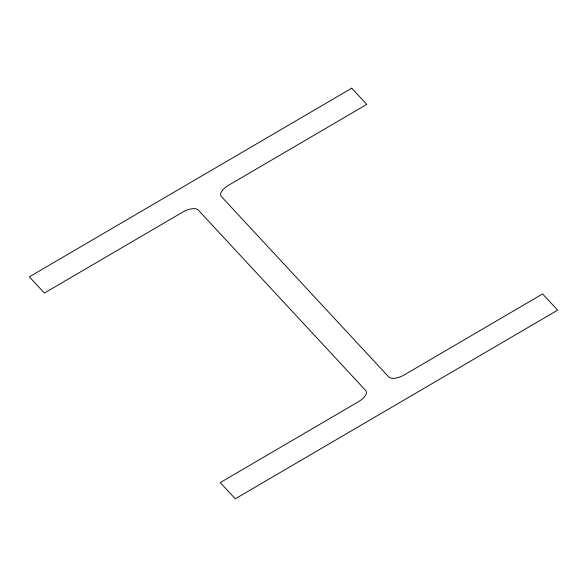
<?xml version="1.0" encoding="UTF-8"?>
<svg xmlns="http://www.w3.org/2000/svg" width="587" height="587" viewBox="0 0 587 587"><rect width="100%" height="100%" fill="white"/><g stroke="black" fill="none" stroke-linecap="round" stroke-linejoin="round"><path stroke-width="0.88" d="M351.716 88.197L29.35 276.851L44.385 293.06L182.608 212.171A13.303 5.958 -27.1 0 1 198.193 209.992L365.701 390.531A13.303 5.958 -27.1 0 1 358.466 401.706L220.242 482.602L235.284 498.803L557.65 310.149L542.615 293.94L404.392 374.829A13.303 5.958 -27.1 0 1 388.807 377.008L221.299 196.469A13.303 5.958 -27.1 0 1 228.534 185.294L366.758 104.398L351.716 88.197"/></g></svg>
